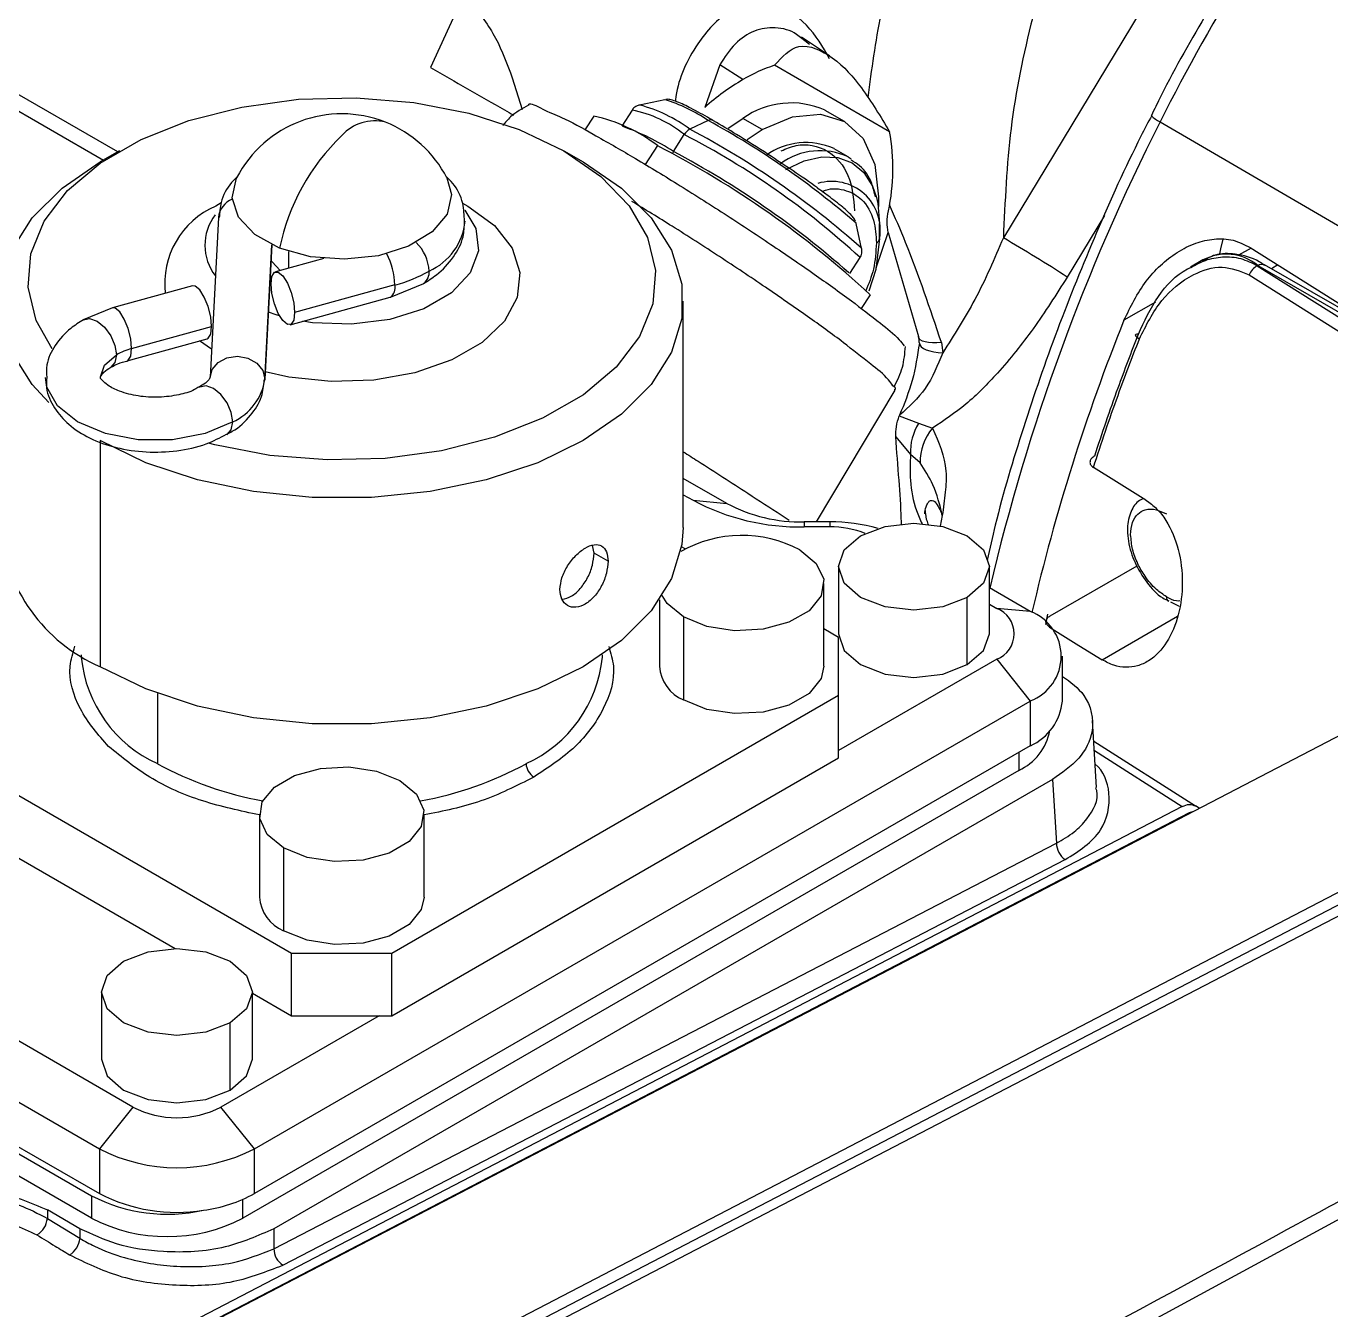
# Model space of a CAD drawing. Header units: millimetres. Extents: x 126 to 938, y 244 to 707.
# Drawn here: x 314.705 to 317.083, y 585.614 to 587.955 of the extents above; entities that cross this region are included whole.
import ezdxf

# ---------------------------------------------------------------- set-up
doc = ezdxf.new("R2010")
doc.units = ezdxf.units.MM

msp = doc.modelspace()

# ---------------------------------------------------------------- linework, layer by layer
at = {"color": 7, "linetype": 'Continuous', "lineweight": 25}
for p, q in [((316.9537, 588.3423), (316.4861, 587.5688)), ((314.8717, 587.7258), (314.0251, 588.2146)), ((320.6368, 588.218), (314.899, 585.2323)), ((320.6527, 588.2031), (314.9148, 585.2175)), ((314.0212, 588.187), (314.8459, 587.7109)), ((314.9373, 585.2111), (320.6515, 588.1798)), ((315.4931, 587.991), (315.442, 587.8794)), ((316.1691, 587.9008), (316.1182, 587.9347)), ((316.1326, 587.9216), (316.1188, 587.9325)), ((315.9691, 587.8845), (315.9417, 587.8069)), ((316.0114, 587.8576), (315.9691, 587.8845)), ((316.2787, 587.7626), (316.069, 587.8837)), ((315.591, 587.8606), (315.6089, 587.8032)), ((315.8688, 587.8209), (315.823, 587.8112)), ((315.7399, 587.7912), (315.7235, 587.766)), ((315.8093, 587.8019), (315.7905, 587.7729)), ((315.9846, 587.7693), (316.0114, 587.7867)), ((316.0467, 587.7663), (316.0114, 587.7867)), ((316.1967, 587.7811), (316.1613, 587.8015)), ((315.9481, 587.7828), (315.9149, 587.767)), ((316.0189, 587.7481), (316.0467, 587.7663)), ((316.7719, 587.7806), (317.5815, 587.3085)), ((315.8554, 587.7373), (315.8332, 587.7029)), ((315.8847, 587.7266), (315.9046, 587.7573)), ((314.8753, 587.7279), (314.84, 587.7075)), ((315.685, 587.7279), (315.7204, 587.7075)), ((316.2035, 587.7166), (316.1775, 587.7316)), ((316.2035, 587.7166), (316.209, 587.7131)), ((315.0602, 587.6326), (315.0504, 587.6269)), ((315.5002, 587.6325), (315.51, 587.6269)), ((315.0554, 587.6061), (315.0401, 587.315)), ((316.2179, 587.5952), (316.2176, 587.5959)), ((316.2278, 587.5494), (316.2179, 587.5952)), ((316.2606, 587.5679), (316.2606, 587.5951)), ((316.6704, 587.6098), (316.6025, 587.4975)), ((316.2541, 587.5143), (316.276, 587.5791)), ((316.276, 587.5791), (316.3315, 587.3889)), ((315.14, 587.3098), (315.1529, 587.5563)), ((315.1528, 587.5563), (315.14, 587.3115)), ((316.2278, 587.5494), (316.2275, 587.5504)), ((316.9376, 587.5505), (316.9148, 587.5373)), ((315.2476, 587.5314), (315.1595, 587.5071)), ((315.183, 587.5444), (315.183, 587.5136)), ((316.2062, 587.5041), (316.2249, 587.533)), ((316.8498, 587.5287), (316.8274, 587.5157)), ((316.9498, 587.5188), (316.949, 587.5183)), ((316.9498, 587.5188), (317.4093, 587.2535)), ((317.2473, 587.3555), (316.9623, 587.52)), ((316.9866, 587.5196), (316.9748, 587.5128)), ((315.0081, 587.4815), (314.8624, 587.4414)), ((315.377, 587.4831), (315.1943, 587.4329)), ((315.3689, 587.461), (315.4296, 587.486)), ((315.4296, 587.486), (315.429, 587.4856)), ((315.186, 587.4107), (315.3687, 587.461)), ((315.9027, 587.0411), (315.9027, 587.4534)), ((316.2273, 587.4401), (316.2437, 587.4654)), ((316.7634, 587.4519), (316.706, 587.4188)), ((314.8622, 587.4414), (314.8087, 587.4194)), ((314.8971, 587.3671), (315.0429, 587.4072)), ((314.8889, 587.345), (315.0346, 587.3851)), ((315.0428, 587.3661), (315.0207, 587.3813)), ((316.3731, 587.3784), (316.3757, 587.3597)), ((314.8889, 587.345), (314.8893, 587.3451)), ((315.0401, 587.3133), (315.0401, 587.315)), ((315.14, 587.3115), (315.14, 587.3098)), ((316.1455, 587.0512), (316.2891, 587.2911)), ((316.2965, 587.2444), (316.3315, 587.2309)), ((316.3315, 587.2309), (316.357, 587.2222)), ((314.84, 587.1993), (314.84, 586.7869)), ((316.2901, 587.2061), (316.3169, 587.1743)), ((316.3344, 587.1587), (316.3169, 587.1743)), ((315.9818, 587.085), (315.9027, 587.1306)), ((315.9027, 587.1008), (315.9205, 587.0905)), ((315.9205, 587.0905), (315.9818, 587.085)), ((316.1232, 587.0512), (316.1232, 587.042)), ((316.1696, 587.0512), (316.1232, 587.0512)), ((316.1696, 587.0512), (316.1696, 587.042)), ((316.3748, 587.0628), (316.3711, 587.0431)), ((316.1696, 587.042), (316.1232, 587.042)), ((315.74, 586.9939), (315.7375, 587.0084)), ((315.9064, 587.002), (315.8997, 587.0059)), ((314.6455, 585.3856), (317.7345, 586.9929)), ((315.7656, 586.9793), (315.74, 586.9939)), ((316.1857, 586.9696), (316.1857, 586.8471)), ((316.4607, 586.8471), (316.4607, 586.9696)), ((316.5717, 586.8799), (316.7298, 586.9712)), ((316.1592, 586.7879), (316.1592, 586.939)), ((316.5353, 586.8879), (316.4607, 586.931)), ((315.8592, 586.9091), (315.8592, 586.7879)), ((316.4204, 586.791), (316.4204, 586.9134)), ((316.7909, 586.9056), (316.8069, 586.8976)), ((316.4607, 586.9011), (316.4741, 586.8934)), ((316.5353, 586.8879), (316.4741, 586.8934)), ((316.5667, 586.8827), (316.5629, 586.8639)), ((315.9032, 586.8778), (315.9032, 586.7267)), ((316.6663, 586.7998), (316.8038, 586.8792)), ((316.1858, 586.8407), (316.1592, 586.856)), ((316.1858, 586.7351), (316.1858, 586.8407)), ((314.8052, 586.8088), (314.8052, 586.8043)), ((315.7552, 586.8043), (315.7552, 586.8088)), ((316.4741, 586.8008), (316.1858, 586.6344)), ((316.4741, 586.8008), (316.5353, 586.7246)), ((316.5939, 586.7246), (316.5939, 586.8063)), ((314.9443, 586.7385), (314.9443, 586.6104)), ((314.3746, 586.7351), (315.1888, 586.2651)), ((315.1211, 585.9082), (316.5353, 586.7246)), ((315.3716, 586.2651), (316.1858, 586.7351)), ((316.1858, 586.6208), (316.1858, 586.7351)), ((316.5353, 586.7246), (316.5353, 586.643)), ((316.6562, 586.5667), (316.6488, 586.6888)), ((316.5353, 586.643), (315.1211, 585.8266)), ((316.6511, 586.6511), (316.8363, 586.5333)), ((314.3746, 586.6208), (314.9765, 586.2733)), ((315.3716, 586.1508), (316.1858, 586.6208)), ((316.5141, 586.6307), (316.5141, 586.5981)), ((316.6521, 586.6341), (316.8122, 586.5324)), ((316.5141, 586.5981), (315.0999, 585.7817)), ((316.5757, 586.5818), (315.1564, 585.7624)), ((316.5757, 586.5818), (316.5828, 586.4655)), ((316.8122, 586.5324), (314.6279, 585.3958)), ((316.8429, 586.529), (316.8363, 586.5333)), ((316.825, 586.5207), (314.6449, 585.3864)), ((315.1302, 586.5181), (315.1302, 586.3671)), ((315.4302, 586.3671), (315.4302, 586.5181)), ((316.8307, 586.5226), (316.825, 586.5207)), ((316.8261, 586.5202), (316.825, 586.5207)), ((315.1564, 585.726), (316.5828, 586.4655)), ((315.1742, 586.4569), (315.1742, 586.3058)), ((316.0089, 585.1896), (318.2573, 586.4084)), ((315.1888, 586.2651), (315.3716, 586.2651)), ((315.1888, 586.1508), (315.1888, 586.2651)), ((315.3716, 586.1508), (315.3716, 586.2651)), ((314.8422, 586.194), (314.8422, 586.0715)), ((315.1172, 586.0715), (315.1172, 586.194)), ((315.1172, 586.1921), (315.1888, 586.1508)), ((315.3482, 586.1508), (315.0599, 585.9844)), ((315.1888, 586.1508), (315.3482, 586.1508)), ((315.3482, 586.1508), (315.3716, 586.1508)), ((315.0769, 586.0154), (315.0769, 586.1379)), ((314.8995, 585.9844), (314.6752, 586.1139)), ((314.614, 586.0377), (314.8383, 585.9082)), ((314.8995, 585.9844), (314.8383, 585.9082)), ((315.1211, 585.9082), (315.0599, 585.9844)), ((314.614, 585.956), (314.8383, 585.8266)), ((314.5999, 585.9519), (314.8241, 585.8225)), ((314.8241, 585.7817), (314.5999, 585.9111)), ((314.8383, 585.9082), (314.8383, 585.8266)), ((315.1211, 585.8266), (315.1211, 585.9082)), ((314.8241, 585.8225), (314.8241, 585.7817)), ((315.0999, 585.7817), (315.0999, 585.8159)), ((314.7437, 585.7967), (314.7435, 585.7813)), ((314.803, 585.7624), (314.7437, 585.7967)), ((314.7435, 585.7813), (314.803, 585.745)), ((314.803, 585.7624), (314.803, 585.745)), ((315.1564, 585.7624), (315.1564, 585.726))]:
    msp.add_line(p, q, dxfattribs=at)
at = {"color": 7, "linetype": 'Continuous', "lineweight": 25, "flags": 128}
for points in [[(314.7521, 587.3666), (314.7229, 587.4186), (314.7083, 587.479), (314.7132, 587.5399), (314.7374, 587.5993), (314.7801, 587.6551), (314.8398, 587.7054), (314.9145, 587.7485), (315.0016, 587.783), (315.0983, 587.8076), (315.2011, 587.8216), (315.3067, 587.8244), (315.4113, 587.816), (315.5115, 587.7966), (315.6038, 587.7669), (315.685, 587.7279)], [(316.0467, 587.7663), (316.1016, 587.7896), (316.1528, 587.7947), (316.1967, 587.7811), (316.2304, 587.7499), (316.2516, 587.703), (316.2588, 587.6438), (316.2583, 587.6261)], [(315.685, 587.7279), (315.7525, 587.681), (315.8039, 587.6277), (315.8375, 587.5699), (315.8521, 587.5095), (315.8472, 587.4486), (315.823, 587.3892), (315.7804, 587.3334), (315.7207, 587.2831), (315.646, 587.24), (315.5588, 587.2055), (315.4622, 587.1809), (315.3593, 587.1669), (315.2538, 587.1641), (315.1491, 587.1725), (315.049, 587.1919), (315.0371, 587.195)], [(316.0897, 587.6938), (316.1231, 587.7092), (316.1551, 587.7165), (316.1847, 587.7153), (316.2106, 587.7057), (316.2318, 587.6881), (316.2476, 587.6631), (316.2548, 587.6429)], [(314.7462, 587.2688), (314.716, 587.3015), (314.6789, 587.3604), (314.6601, 587.4221), (314.6601, 587.4847), (314.6789, 587.5464), (314.716, 587.6053), (314.7703, 587.6595), (314.84, 587.7075)], [(315.7204, 587.7075), (315.7901, 587.6595), (315.8444, 587.6053), (315.8815, 587.5464), (315.9003, 587.4847), (315.9003, 587.4221), (315.8815, 587.3604), (315.8444, 587.3015), (315.7901, 587.2473), (315.7204, 587.1993), (315.6373, 587.159), (315.5433, 587.1277), (315.4413, 587.1063), (315.3345, 587.0954), (315.226, 587.0954), (315.1191, 587.1063), (315.0171, 587.1277), (314.9232, 587.159), (314.84, 587.1993)], [(315.1669, 587.5502), (315.1215, 587.5751), (315.0917, 587.6068), (315.0803, 587.6423), (315.0885, 587.6781), (315.0885, 587.6782)], [(315.4719, 587.6782), (315.4802, 587.6483), (315.472, 587.6124), (315.445, 587.5798), (315.4019, 587.5537), (315.3469, 587.5364), (315.2853, 587.5299), (315.2233, 587.5346), (315.1669, 587.5502)], [(316.2548, 587.6429), (316.2573, 587.6317), (316.2606, 587.5951)], [(315.51, 587.6269), (315.5583, 587.5913), (315.5905, 587.5501), (315.6046, 587.5056), (315.5999, 587.4604), (315.5766, 587.4172), (315.5361, 587.3785), (315.4807, 587.3465), (315.4136, 587.3231), (315.3388, 587.3097), (315.2606, 587.307), (315.1835, 587.3151), (315.1408, 587.3248)], [(315.5045, 587.6193), (315.5245, 587.5862), (315.5296, 587.5452), (315.5145, 587.505), (315.4804, 587.469), (315.43, 587.4399), (315.3676, 587.4202), (315.2981, 587.4115), (315.2271, 587.4144), (315.2092, 587.4171)], [(316.2606, 587.5679), (316.2534, 587.5112), (316.2411, 587.4721)], [(316.8865, 587.5665), (316.8818, 587.549), (316.8804, 587.5398)], [(316.9359, 587.5515), (317.2635, 587.3452), (317.521, 587.1831)], [(315.1681, 587.5095), (315.1532, 587.5251), (315.1514, 587.5277)], [(315.1513, 587.485), (315.1529, 587.4986), (315.1576, 587.5062), (315.1645, 587.5066), (315.1728, 587.4998), (315.181, 587.4867), (315.188, 587.4694), (315.1926, 587.4505), (315.1943, 587.4329)], [(316.934, 587.5017), (317.2524, 587.3013), (317.3359, 587.2488), (317.4193, 587.1963), (317.5031, 587.1436)], [(316.949, 587.5183), (317.2674, 587.318), (317.5175, 587.1607)], [(316.9498, 587.5188), (316.9532, 587.5203), (316.9566, 587.5211), (316.9596, 587.521), (316.9623, 587.52), (316.9623, 587.52)], [(315.0429, 587.4072), (315.0412, 587.4248), (315.0366, 587.4437), (315.0296, 587.461), (315.0213, 587.4741), (315.0131, 587.481), (315.0081, 587.4815)], [(315.1943, 587.4329), (315.1926, 587.4192), (315.188, 587.4116), (315.181, 587.4112), (315.1728, 587.4181), (315.1645, 587.4312), (315.1576, 587.4485), (315.1529, 587.4674), (315.1513, 587.485)], [(314.8971, 587.3671), (314.8955, 587.3848), (314.8908, 587.4036), (314.8838, 587.421), (314.8756, 587.434), (314.8674, 587.4409), (314.8624, 587.4414)], [(315.1668, 587.4268), (315.1604, 587.4288), (315.1465, 587.4335)], [(314.8091, 587.4196), (314.8205, 587.4218), (314.8341, 587.4171), (314.8476, 587.4062), (314.8591, 587.3907), (314.8667, 587.373), (314.8694, 587.3559)], [(315.0346, 587.3851), (315.0366, 587.386), (315.0412, 587.3936), (315.0429, 587.4072)], [(316.3731, 587.3784), (316.3648, 587.3777), (316.357, 587.3775), (316.3498, 587.378), (316.3436, 587.3792), (316.3386, 587.3809), (316.3348, 587.3831), (316.3324, 587.3858), (316.3315, 587.3889)], [(316.7323, 587.3932), (316.7297, 587.3933), (316.7279, 587.393), (316.7269, 587.3924), (316.7267, 587.3914), (316.7274, 587.3901), (316.7289, 587.3886), (316.7312, 587.3868), (316.7341, 587.3849)], [(314.8893, 587.3451), (314.8908, 587.3459), (314.8955, 587.3535), (314.8971, 587.3671)], [(316.333, 587.3771), (316.3341, 587.3737), (316.3366, 587.3705), (316.3405, 587.3675), (316.3457, 587.3649), (316.352, 587.3628), (316.3592, 587.3612), (316.3672, 587.3601), (316.3757, 587.3597)], [(314.8401, 587.3155), (314.8477, 587.3371), (314.8694, 587.3559)], [(314.8694, 587.3559), (314.8667, 587.3418), (314.8591, 587.333), (314.8586, 587.3327)], [(315.0401, 587.315), (315.0439, 587.3288), (315.0547, 587.3419), (315.0709, 587.3505), (315.09, 587.3532), (315.1092, 587.3498), (315.1254, 587.3407), (315.1362, 587.3272), (315.14, 587.3115)], [(315.0815, 587.2334), (315.0309, 587.2122), (314.9714, 587.201), (314.9088, 587.201), (314.8493, 587.2122), (314.7987, 587.2334), (314.7619, 587.2626), (314.7426, 587.297), (314.7401, 587.3146)], [(315.0815, 587.2334), (315.0788, 587.2506), (315.0712, 587.2682), (315.0597, 587.2837), (315.0462, 587.2946), (315.0327, 587.2993), (315.0212, 587.2971), (315.0203, 587.2966)], [(315.0707, 587.2102), (315.0712, 587.2105), (315.0788, 587.2193), (315.0815, 587.2334)], [(316.7461, 587.0909), (316.6924, 587.1243), (316.6503, 587.1506)], [(316.226, 587.0257), (316.2706, 587.0429), (316.3232, 587.049), (316.3758, 587.0429), (316.4204, 587.0257), (316.4502, 587), (316.4607, 586.9696), (316.4502, 586.9392), (316.4204, 586.9134)], [(315.9027, 587.0411), (315.9003, 587.0097), (315.8815, 586.948), (315.8444, 586.8892), (315.7901, 586.8349), (315.7204, 586.7869), (315.6373, 586.7467), (315.5433, 586.7154), (315.4413, 586.6939), (315.3345, 586.6831), (315.226, 586.6831), (315.1191, 586.6939), (315.0171, 586.7154), (314.9232, 586.7467), (314.84, 586.7869)], [(316.4204, 586.9134), (316.3758, 586.8962), (316.3232, 586.8902), (316.2706, 586.8962), (316.226, 586.9134), (316.1962, 586.9392), (316.1857, 586.9696), (316.1962, 587), (316.226, 587.0257)], [(316.1153, 587.0002), (316.1452, 586.9756), (316.1587, 586.9465), (316.1541, 586.9166), (316.1321, 586.8893), (316.0953, 586.8681), (316.0481, 586.8553), (315.9962, 586.8527), (315.9459, 586.8605), (315.9032, 586.8778)], [(315.9032, 586.8778), (315.8733, 586.9024), (315.8643, 586.9167)], [(316.5703, 586.8594), (316.624, 586.826), (316.6663, 586.7998)], [(316.1857, 586.8471), (316.1962, 586.8167), (316.226, 586.791), (316.2706, 586.7738), (316.3232, 586.7677), (316.3758, 586.7738), (316.4204, 586.791)], [(316.4204, 586.791), (316.4502, 586.8167), (316.4607, 586.8471)], [(316.1592, 586.7879), (316.1541, 586.7655), (316.1321, 586.7383), (316.0953, 586.717), (316.0481, 586.7043), (315.9962, 586.7017), (315.9459, 586.7094), (315.9032, 586.7267)], [(315.1742, 586.4569), (315.1443, 586.4815), (315.1308, 586.5106), (315.1353, 586.5405), (315.1573, 586.5678), (315.1942, 586.5891), (315.2414, 586.6018), (315.2933, 586.6044), (315.3436, 586.5966), (315.3863, 586.5794)], [(315.3863, 586.5794), (315.4162, 586.5547), (315.4296, 586.5257), (315.4251, 586.4957), (315.4031, 586.4685), (315.3663, 586.4472), (315.319, 586.4345), (315.2671, 586.4319), (315.2168, 586.4396), (315.1742, 586.4569)], [(315.1725, 585.696), (315.9713, 586.1101), (316.5989, 586.4355)], [(315.4302, 586.3671), (315.4251, 586.3447), (315.4031, 586.3174), (315.3663, 586.2961), (315.319, 586.2834), (315.2671, 586.2808), (315.2168, 586.2886), (315.1742, 586.3058)], [(314.8825, 586.2501), (314.9271, 586.2673), (314.9797, 586.2734), (315.0323, 586.2673), (315.0769, 586.2501), (315.1067, 586.2244), (315.1172, 586.194), (315.1067, 586.1636), (315.0769, 586.1379)], [(315.0769, 586.1379), (315.0323, 586.1207), (314.9797, 586.1146), (314.9271, 586.1207), (314.8825, 586.1379), (314.8527, 586.1636), (314.8422, 586.194), (314.8527, 586.2244), (314.8825, 586.2501)], [(314.8422, 586.0715), (314.8527, 586.0411), (314.8825, 586.0154), (314.9271, 585.9982), (314.9797, 585.9921), (315.0323, 585.9982), (315.0769, 586.0154)], [(315.0769, 586.0154), (315.1067, 586.0411), (315.1172, 586.0715)]]:
    msp.add_lwpolyline(points, dxfattribs=at)
at = {"color": 7, "linetype": 'Continuous', "lineweight": 25}
for centre, radius, start, end in [((319.7653, 586.2785), 3.3492, 142.2572, 153.3518), ((316.1669, 587.5916), 0.3081, 108.5349, 120.3277), ((316.2313, 587.4817), 0.4354, 120.3333, 131.6824), ((315.7531, 587.5491), 0.2714, 53.3945, 74.9654), ((315.7915, 587.5586), 0.2734, 55.076, 73.5764), ((316.0992, 587.6644), 0.1506, 65.6239, 125.6874), ((315.2802, 587.5795), 0.2156, 68.3348, 152.7441), ((315.6765, 587.5048), 0.2933, 52.4051, 77.5176), ((315.7681, 587.5894), 0.2164, 50.8865, 79.0319), ((316.7887, 587.8203), 0.0431, 220.3569, 247.0483), ((315.3402, 587.7018), 0.0805, 75.8514, 138.1387), ((315.2802, 587.5795), 0.2156, 27.2566, 68.3383), ((315.6604, 587.3865), 0.4073, 56.5946, 71.091), ((315.9274, 587.7434), 0.0267, 117.879, 148.6537), ((315.1649, 586.3512), 1.6022, 48.4574, 62.0892), ((315.9527, 587.7752), 0.00892, 56.0372, 121.1888), ((315.2147, 586.4374), 1.5323, 49.1189, 61.4073), ((315.9134, 587.6956), 0.3714, 347.9552, 10.4043), ((320.1528, 586.064), 3.7917, 153.0819, 166.7891), ((315.5531, 587.4709), 0.3943, 133.7961, 168.4008), ((315.0472, 586.1698), 1.7635, 47.2787, 62.7245), ((315.2314, 586.455), 1.466, 47.3371, 62.6651), ((316.1263, 587.6182), 0.1245, 65.6898, 125.6221), ((315.8985, 587.7176), 0.0164, 146.8761, 166.5751), ((315.0953, 586.2434), 1.6802, 48.6875, 61.9758), ((316.152, 587.6056), 0.1223, 65.1091, 126.1973), ((316.1733, 587.5833), 0.0886, 350.0009, 106.5164), ((315.1111, 587.4857), 0.1537, 113.2725, 186.6705), ((315.0954, 587.602), 0.0402, 111.7181, 174.1455), ((315.1224, 587.5555), 0.0917, 142.7258, 217.5989), ((315.3942, 587.6105), 0.1115, 293.8476, 354.3503), ((315.3614, 587.5047), 0.078, 2.8286, 45.6892), ((316.2506, 587.5689), 0.01, 294.3322, 354.3218), ((315.1029, 585.1778), 2.7623, 57.1186, 59.9505), ((315.2508, 587.4805), 0.1262, 1.1915, 28.1132), ((316.8924, 587.4486), 0.0907, 50.7023, 117.9964), ((315.3084, 587.7405), 0.2664, 284.9217, 299.4394), ((315.4148, 587.5058), 0.0247, 306.7987, 6.3648), ((316.9675, 587.4864), 0.0369, 120.1664, 155.3577), ((315.3557, 587.4784), 0.0218, 306.698, 12.4773), ((320.0748, 586.0647), 3.6307, 158.1023, 166.9229), ((314.9276, 587.2528), 0.1183, 104.9159, 119.4436), ((315.0385, 587.3266), 0.1027, 294.8066, 351.5683), ((316.4147, 587.1791), 0.0979, 148.0855, 182.8017), ((316.4307, 587.1602), 0.0964, 139.9586, 180.8586), ((316.115, 587.4556), 0.4136, 241.9628, 271.1418), ((316.1175, 587.3398), 0.2887, 241.9627, 271.1389), ((316.1711, 586.7275), 0.3237, 74.4789, 90.2623), ((314.9614, 587.0665), 0.3047, 184.7824, 246.5379), ((316.0095, 586.8008), 0.2257, 62.0498, 119.5943), ((316.1719, 586.8698), 0.1722, 68.6742, 90.7504), ((316.794, 586.9136), 0.0104, 174.8625, 228.6661), ((316.4565, 586.8471), 0.0495, 290.7835, 69.2165), ((316.5043, 586.8063), 0.0873, 290.7836, 69.2164), ((315.0429, 586.828), 0.2389, 185.6946, 245.6266), ((315.5175, 586.828), 0.2389, 294.374, 354.3049), ((315.9305, 586.7926), 0.0714, 183.7924, 247.5274), ((316.4938, 586.7346), 0.1006, 294.3739, 354.3064), ((316.4718, 586.6896), 0.1009, 294.8285, 349.2583), ((315.2419, 587.1506), 0.6168, 241.1515, 260.1569), ((315.3185, 587.1506), 0.6168, 279.8431, 298.8485), ((315.6468, 586.6118), 0.0307, 182.6061, 237.3853), ((316.62, 586.4662), 0.0373, 181.1225, 235.5129), ((315.2014, 586.3718), 0.0714, 183.7952, 247.5246), ((314.9797, 586.1391), 0.1743, 242.6073, 297.3927), ((314.9797, 586.1812), 0.3074, 242.6091, 297.3909), ((314.9625, 586.0917), 0.3027, 242.7941, 282.5315), ((314.9791, 586.0984), 0.3061, 242.6064, 279.2306), ((314.9945, 586.0566), 0.2625, 277.3735, 298.8278), ((314.7045, 585.7849), 0.0392, 300.7364, 354.7159), ((314.962, 586.0478), 0.2997, 242.6092, 297.3908), ((314.7639, 585.7487), 0.0393, 300.6922, 354.6076), ((315.1936, 585.7268), 0.0373, 181.1307, 235.5092)]:
    msp.add_arc(centre, radius, start, end, dxfattribs=at)
for points, knots in [([(316.5142, 588.6045), (316.4772, 588.539), (316.403, 588.4075), (316.3202, 588.1964), (316.2628, 588.0016), (316.2457, 587.8757), (316.2388, 587.8247)], [0, 0, 0, 0, 0.270805, 0.542909, 0.814962, 1, 1, 1, 1]), ([(316.7471, 588.462), (316.704, 588.3838), (316.6179, 588.2274), (316.5404, 587.9917), (316.4952, 587.7711), (316.4891, 587.6355), (316.4861, 587.5688)], [0, 0, 0, 0, 0.284174, 0.56808, 0.787216, 1, 1, 1, 1]), ([(317.127, 588.3713), (317.0972, 588.3335), (317.0314, 588.2499), (316.9383, 588.1135), (316.8471, 587.9637), (316.7865, 587.8562), (316.7588, 587.7977), (316.7562, 587.7922)], [0, 0, 0, 0, 0.209623, 0.463314, 0.718329, 0.973339, 1, 1, 1, 1]), ([(315.5144, 587.9933), (315.5185, 587.9897), (315.5276, 587.9817), (315.5435, 587.9618), (315.5683, 587.9227), (315.5819, 587.8854), (315.591, 587.8606)], [0, 0, 0, 0, 0.10555, 0.23389, 0.491701, 1, 1, 1, 1]), ([(316.1693, 587.8955), (316.157, 587.9171), (316.1318, 587.9615), (316.0631, 588.0038), (315.98, 587.9872), (315.9218, 587.9193), (315.8929, 587.8584), (315.8885, 587.8211), (315.8881, 587.8182)], [0, 0, 0, 0, 0.176535, 0.362555, 0.531902, 0.732429, 0.979103, 1, 1, 1, 1]), ([(316.1188, 587.9325), (316.1157, 587.9351), (316.1022, 587.9466), (316.0711, 587.9546), (316.0305, 587.9485), (315.9941, 587.9233), (315.9779, 587.8981), (315.9691, 587.8845)], [0, 0, 0, 0, 0.066514, 0.292159, 0.504482, 0.73374, 1, 1, 1, 1]), ([(316.069, 587.8837), (316.0829, 587.8989), (316.1127, 587.9316), (316.1828, 587.897), (316.2326, 587.8393), (316.2623, 587.79), (316.2787, 587.7626)], [0, 0, 0, 0, 0.192143, 0.412762, 0.673994, 1, 1, 1, 1]), ([(315.442, 587.8794), (315.487, 587.8537), (315.5374, 587.8249), (315.5878, 587.796), (315.5932, 587.7929)], [0, 0, 0, 0, 0.8918972, 1, 1, 1, 1]), ([(315.6208, 587.8109), (315.6091, 587.8046), (315.5911, 587.7948), (315.5781, 587.779), (315.5735, 587.7734)], [0, 0, 0, 0, 0.644159, 1, 1, 1, 1]), ([(315.6211, 587.8102), (315.6211, 587.8105), (315.62, 587.8176), (315.6564, 587.7979), (315.6834, 587.7891), (315.7456, 587.7541), (315.8135, 587.7154), (315.8937, 587.6664), (315.9775, 587.6134), (316.0608, 587.5586), (316.1381, 587.5055), (316.2051, 587.458), (316.2561, 587.4176), (316.2903, 587.3919), (316.3024, 587.3759), (316.3052, 587.3721)], [0, 0, 0, 0, 0.000883, 0.025897, 0.079587, 0.159524, 0.260758, 0.376771, 0.50091, 0.625562, 0.742702, 0.844978, 0.926637, 0.98259, 1, 1, 1, 1]), ([(315.8254, 587.8114), (315.8231, 587.811), (315.8177, 587.8101), (315.8116, 587.8061), (315.8099, 587.8023), (315.8095, 587.8013)], [0, 0, 0, 0, 0.360073, 0.846975, 1, 1, 1, 1]), ([(315.9573, 587.7828), (315.9553, 587.784), (315.9419, 587.7919), (315.9201, 587.8037), (315.8965, 587.8157), (315.8814, 587.8206), (315.8743, 587.8221), (315.8711, 587.8212), (315.8709, 587.8211)], [0, 0, 0, 0, 0.0725502, 0.4872497, 0.7823969, 0.8971007, 0.9911561, 1, 1, 1, 1]), ([(316.7565, 587.7921), (316.75, 587.7795), (316.7134, 587.7099), (316.6554, 587.5797), (316.5832, 587.4027), (316.5221, 587.2244), (316.4797, 587.084), (316.4613, 587.0024), (316.4565, 586.981)], [0, 0, 0, 0, 0.048975, 0.27212, 0.492948, 0.710569, 0.924121, 1, 1, 1, 1]), ([(316.1481, 587.6593), (316.1478, 587.6595), (316.1331, 587.6706), (316.1029, 587.691), (316.0538, 587.7238), (316.0054, 587.7544), (315.9717, 587.7743), (315.9577, 587.7826)], [0, 0, 0, 0, 0.005104, 0.243607, 0.482194, 0.784709, 1, 1, 1, 1]), ([(316.0814, 587.7276), (316.0903, 587.7315), (316.1169, 587.7432), (316.1695, 587.7331), (316.21, 587.6822), (316.213, 587.6405), (316.2146, 587.6183)], [0, 0, 0, 0, 0.137065, 0.41236, 0.687673, 1, 1, 1, 1]), ([(316.2529, 587.6441), (316.251, 587.6522), (316.2463, 587.673), (316.2307, 587.6978), (316.214, 587.7077), (316.2086, 587.7109)], [0, 0, 0, 0, 0.302005, 0.773782, 1, 1, 1, 1]), ([(315.0884, 587.679), (315.0852, 587.676), (315.0721, 587.6638), (315.0592, 587.6381), (315.0575, 587.6152), (315.0568, 587.6059)], [0, 0, 0, 0, 0.159765, 0.659666, 1, 1, 1, 1]), ([(315.5038, 587.5993), (315.5034, 587.6103), (315.5026, 587.6349), (315.4884, 587.6634), (315.4745, 587.6768), (315.4703, 587.6809)], [0, 0, 0, 0, 0.360152, 0.807999, 1, 1, 1, 1]), ([(316.2165, 587.5992), (316.2159, 587.6005), (316.2142, 587.6043), (316.2068, 587.6133), (316.1907, 587.6273), (316.1699, 587.6436), (316.1544, 587.6547), (316.1481, 587.6592)], [0, 0, 0, 0, 0.0473512, 0.1338985, 0.3778967, 0.7450627, 1, 1, 1, 1]), ([(316.1556, 587.6538), (316.1577, 587.6546), (316.1715, 587.6604), (316.1988, 587.6579), (316.2327, 587.639), (316.2522, 587.6022), (316.2539, 587.5737), (316.2547, 587.5598)], [0, 0, 0, 0, 0.042176, 0.276052, 0.471865, 0.743211, 1, 1, 1, 1]), ([(316.2849, 587.2993), (316.2823, 587.3029), (316.2714, 587.3183), (316.239, 587.3428), (316.1906, 587.3819), (316.126, 587.4282), (316.0507, 587.4805), (315.9683, 587.5353), (315.8871, 587.5876), (315.8335, 587.6205), (315.809, 587.6355)], [0, 0, 0, 0, 0.022708, 0.096519, 0.205572, 0.343967, 0.504004, 0.676736, 0.852481, 1, 1, 1, 1]), ([(316.276, 587.5791), (316.2751, 587.5852), (316.2732, 587.5982), (316.2755, 587.6112), (316.2766, 587.6181)], [0, 0, 0, 0, 0.468668, 1, 1, 1, 1]), ([(316.3731, 587.3784), (316.3527, 587.4396), (316.3244, 587.5245), (316.2886, 587.6065), (316.2786, 587.6294)], [0, 0, 0, 0, 0.720851, 1, 1, 1, 1]), ([(315.429, 587.4856), (315.4371, 587.4908), (315.4579, 587.5039), (315.4843, 587.5318), (315.5029, 587.5666), (315.5036, 587.59), (315.5038, 587.5998)], [0, 0, 0, 0, 0.200626, 0.513763, 0.797055, 1, 1, 1, 1]), ([(316.224, 587.5325), (316.2246, 587.533), (316.2274, 587.5359), (316.2286, 587.5427), (316.2282, 587.5495), (316.2267, 587.5527), (316.2262, 587.5539)], [0, 0, 0, 0, 0.108549, 0.527652, 0.835726, 1, 1, 1, 1]), ([(316.2547, 587.5598), (316.2538, 587.5437), (316.2521, 587.5134), (316.2407, 587.4854), (316.2354, 587.4722)], [0, 0, 0, 0, 0.5306633, 1, 1, 1, 1]), ([(316.4861, 587.5688), (316.4698, 587.5308), (316.4386, 587.4581), (316.396, 587.3915), (316.3757, 587.3597)], [0, 0, 0, 0, 0.522545, 1, 1, 1, 1]), ([(316.706, 587.4188), (316.7181, 587.4434), (316.7415, 587.4914), (316.7908, 587.5373), (316.8354, 587.5603), (316.8703, 587.5683), (316.9054, 587.567), (316.9258, 587.5566), (316.9359, 587.5515)], [0, 0, 0, 0, 0.273326, 0.531889, 0.657457, 0.77275, 0.887758, 1, 1, 1, 1]), ([(316.8277, 587.5152), (316.8365, 587.5199), (316.8546, 587.5298), (316.8861, 587.5356), (316.9193, 587.5334), (316.9392, 587.5233), (316.949, 587.5183)], [0, 0, 0, 0, 0.233036, 0.481768, 0.743048, 1, 1, 1, 1]), ([(316.9622, 587.5188), (316.9589, 587.5211), (316.9432, 587.5321), (316.9122, 587.5404), (316.8745, 587.5414), (316.8562, 587.5304), (316.8484, 587.5257)], [0, 0, 0, 0, 0.0986979, 0.4764124, 0.77802, 1, 1, 1, 1]), ([(316.7323, 587.3932), (316.7431, 587.4168), (316.7641, 587.4625), (316.8018, 587.5031), (316.8258, 587.5143), (316.8277, 587.5152)], [0, 0, 0, 0, 0.495979, 0.958979, 1, 1, 1, 1]), ([(316.7341, 587.3849), (316.7462, 587.4093), (316.7695, 587.4563), (316.8243, 587.5021), (316.8845, 587.5217), (316.9178, 587.5083), (316.934, 587.5017)], [0, 0, 0, 0, 0.310703, 0.598323, 0.804284, 1, 1, 1, 1]), ([(316.6025, 587.4975), (316.5824, 587.4657), (316.5438, 587.4046), (316.4815, 587.3273), (316.4209, 587.265), (316.3777, 587.236), (316.357, 587.2222)], [0, 0, 0, 0, 0.302784, 0.582074, 0.79943, 1, 1, 1, 1]), ([(314.8091, 587.4196), (314.8012, 587.4146), (314.7815, 587.4021), (314.7571, 587.375), (314.7409, 587.3428), (314.7419, 587.3222), (314.7423, 587.3146)], [0, 0, 0, 0, 0.210956, 0.533249, 0.827015, 1, 1, 1, 1]), ([(321.7928, 585.4913), (321.819, 585.5469), (321.8712, 585.6578), (321.9363, 585.8289), (321.9907, 586.0004), (322.0325, 586.1706), (322.0619, 586.337), (322.0781, 586.4976), (322.0808, 586.6503), (322.071, 586.7931), (322.0472, 586.9243), (322.0106, 587.0422), (321.9614, 587.1456), (321.8998, 587.233), (321.8262, 587.3028), (321.7419, 587.3544), (321.6478, 587.3863), (321.5457, 587.3982), (321.4372, 587.391), (321.3234, 587.3647), (321.2061, 587.319), (321.0859, 587.2559), (320.9647, 587.1755), (320.8332, 587.0697), (320.6935, 586.9375), (320.5578, 586.7772), (320.408, 586.6353), (320.2544, 586.5156), (320.0935, 586.4251), (319.9382, 586.3358), (319.7828, 586.2469), (319.2332, 585.9344), (318.28, 585.4097), (316.9233, 584.6754), (316.0169, 584.1859), (315.5643, 583.9415)], [0, 0, 0, 0, 0.020104, 0.04006, 0.059823, 0.078903, 0.097323, 0.115026, 0.131619, 0.147206, 0.161767, 0.175114, 0.187475, 0.199036, 0.209872, 0.220425, 0.231105, 0.242104, 0.253816, 0.266506, 0.280141, 0.294876, 0.310793, 0.32762, 0.35002, 0.37356, 0.396215, 0.417404, 0.437018, 0.456486, 0.476009, 0.49556, 0.663191, 0.831785, 1, 1, 1, 1]), ([(321.7907, 585.4923), (321.8169, 585.5478), (321.8689, 585.6583), (321.9339, 585.829), (321.9881, 586), (322.0298, 586.1697), (322.0591, 586.3356), (322.0752, 586.4957), (322.078, 586.648), (322.0683, 586.7905), (322.0446, 586.9214), (322.0082, 587.0392), (321.9593, 587.1424), (321.8979, 587.2298), (321.8247, 587.2997), (321.7406, 587.3514), (321.6467, 587.3835), (321.5449, 587.3956), (321.4366, 587.3887), (321.323, 587.3626), (321.2059, 587.3171), (321.0859, 587.2543), (320.9648, 587.1741), (320.8444, 587.0774), (320.7246, 586.9665), (320.6124, 586.8407), (320.4974, 586.7169), (320.3754, 586.6087), (320.2523, 586.5154), (320.0005, 586.37), (319.3478, 585.9978), (318.28, 585.4089), (316.9232, 584.6746), (316.0169, 584.1848), (315.5643, 583.9401)], [0, 0, 0, 0, 0.02006, 0.039972, 0.05969, 0.078727, 0.097106, 0.114773, 0.131335, 0.146895, 0.161434, 0.174768, 0.187117, 0.19867, 0.209498, 0.220041, 0.230707, 0.241691, 0.253386, 0.266056, 0.279674, 0.294394, 0.310295, 0.32711, 0.344896, 0.36363, 0.382253, 0.400121, 0.416942, 0.432698, 0.495152, 0.662904, 0.831637, 1, 1, 1, 1]), ([(316.333, 587.3771), (316.3329, 587.3794), (316.3326, 587.3833), (316.3318, 587.3872), (316.3315, 587.3889)], [0, 0, 0, 0, 0.56266, 1, 1, 1, 1]), ([(316.6503, 587.1506), (316.6648, 587.1945), (316.691, 587.2732), (316.7209, 587.3506), (316.7341, 587.3849)], [0, 0, 0, 0, 0.557229, 1, 1, 1, 1]), ([(316.6527, 587.1716), (316.6665, 587.2131), (316.6914, 587.2876), (316.7198, 587.3608), (316.7323, 587.3932)], [0, 0, 0, 0, 0.557463, 1, 1, 1, 1]), ([(316.2872, 587.2978), (316.2929, 587.3094), (316.3044, 587.3325), (316.3065, 587.3582), (316.3076, 587.3711)], [0, 0, 0, 0, 0.498626, 1, 1, 1, 1]), ([(316.333, 587.3771), (316.3295, 587.3542), (316.3226, 587.3089), (316.3054, 587.2665), (316.297, 587.2455)], [0, 0, 0, 0, 0.506268, 1, 1, 1, 1]), ([(316.3757, 587.3597), (316.3665, 587.3369), (316.3487, 587.293), (316.3138, 587.261), (316.297, 587.2455)], [0, 0, 0, 0, 0.517819, 1, 1, 1, 1]), ([(314.8405, 587.3161), (314.8424, 587.3189), (314.8473, 587.3259), (314.8546, 587.3303), (314.859, 587.333)], [0, 0, 0, 0, 0.398602, 1, 1, 1, 1]), ([(314.859, 587.333), (314.8634, 587.3353), (314.873, 587.3404), (314.8837, 587.343), (314.8895, 587.3444)], [0, 0, 0, 0, 0.449757, 1, 1, 1, 1]), ([(314.7423, 587.3146), (314.7419, 587.3081), (314.7405, 587.2886), (314.7554, 587.2577), (314.7826, 587.2264), (314.8216, 587.2018), (314.8697, 587.1849), (314.9239, 587.1771), (314.9794, 587.1795), (315.0298, 587.1896), (315.0581, 587.2048), (315.0703, 587.2113)], [0, 0, 0, 0, 0.04767, 0.144863, 0.243749, 0.35568, 0.484133, 0.621706, 0.761143, 0.897632, 1, 1, 1, 1]), ([(315.02, 587.2973), (315.0173, 587.2956), (315.0062, 587.2884), (314.9812, 587.282), (314.9467, 587.2773), (314.9098, 587.2795), (314.8785, 587.2873), (314.8551, 587.2982), (314.8454, 587.3075), (314.8397, 587.3135), (314.8402, 587.3152), (314.8402, 587.3153)], [0, 0, 0, 0, 0.049784, 0.204511, 0.391455, 0.590125, 0.770805, 0.893504, 0.972848, 0.997768, 1, 1, 1, 1]), ([(315.0399, 587.3144), (315.0397, 587.3139), (315.0381, 587.3098), (315.0312, 587.3033), (315.0239, 587.2994), (315.02, 587.2973)], [0, 0, 0, 0, 0.061688, 0.496213, 1, 1, 1, 1]), ([(315.0703, 587.2113), (315.0737, 587.2129), (315.0907, 587.2206), (315.1138, 587.2433), (315.1355, 587.276), (315.1379, 587.2996), (315.1389, 587.3099)], [0, 0, 0, 0, 0.090662, 0.441841, 0.755306, 1, 1, 1, 1]), ([(316.2869, 587.2924), (316.2879, 587.2927), (316.2916, 587.2938), (316.2877, 587.297), (316.2849, 587.2993)], [0, 0, 0, 0, 0.255012, 1, 1, 1, 1]), ([(316.2901, 587.2061), (316.2901, 587.2124), (316.2901, 587.2255), (316.2943, 587.2379), (316.2965, 587.2444)], [0, 0, 0, 0, 0.478904, 1, 1, 1, 1]), ([(316.297, 587.2455), (316.2969, 587.2453), (316.2967, 587.2449), (316.2966, 587.2446), (316.2965, 587.2444)], [0, 0, 0, 0, 0.556954, 1, 1, 1, 1]), ([(316.357, 587.2222), (316.3681, 587.1965), (316.3845, 587.1588), (316.3805, 587.1037), (316.3768, 587.0769), (316.3748, 587.0628)], [0, 0, 0, 0, 0.502339, 0.737651, 1, 1, 1, 1]), ([(316.3004, 587.0462), (316.3003, 587.0495), (316.2998, 587.0766), (316.2957, 587.1299), (316.292, 587.1798), (316.2901, 587.2061)], [0, 0, 0, 0, 0.061811, 0.506651, 1, 1, 1, 1]), ([(315.9027, 587.1792), (315.9117, 587.1733), (315.951, 587.1481), (316.0104, 587.1096), (316.0659, 587.074), (316.091, 587.0576), (316.096, 587.0544)], [0, 0, 0, 0, 0.140081, 0.608616, 0.922969, 1, 1, 1, 1]), ([(316.3169, 587.1743), (316.3163, 587.1585), (316.3151, 587.124), (316.3233, 587.0807), (316.3343, 587.0555), (316.3379, 587.0474)], [0, 0, 0, 0, 0.365195, 0.796123, 1, 1, 1, 1]), ([(316.6527, 587.1716), (316.6506, 587.1702), (316.6467, 587.1677), (316.6439, 587.1624), (316.644, 587.1581), (316.6453, 587.1552), (316.6474, 587.1525), (316.6493, 587.1512), (316.6503, 587.1506)], [0, 0, 0, 0, 0.279924, 0.51103, 0.627901, 0.746291, 0.867406, 1, 1, 1, 1]), ([(316.3748, 587.0628), (316.3703, 587.082), (316.3621, 587.1163), (316.3429, 587.1458), (316.3344, 587.1587)], [0, 0, 0, 0, 0.559546, 1, 1, 1, 1]), ([(316.3428, 587.0658), (316.3434, 587.0701), (316.3445, 587.0773), (316.3482, 587.0856), (316.353, 587.091), (316.3598, 587.09), (316.3679, 587.0802), (316.3718, 587.0704), (316.3748, 587.0628)], [0, 0, 0, 0, 0.198178, 0.335657, 0.427975, 0.506689, 0.619515, 1, 1, 1, 1]), ([(316.3498, 587.0459), (316.3496, 587.0463), (316.3471, 587.0539), (316.3448, 587.0564), (316.3443, 587.0733), (316.3437, 587.0721), (316.3437, 587.072)], [0, 0, 0, 0, 0.053082, 0.859807, 0.989831, 1, 1, 1, 1]), ([(316.7461, 587.0909), (316.7528, 587.0859), (316.7669, 587.0756), (316.7892, 587.0459), (316.8077, 587.0004), (316.8147, 586.9409), (316.8077, 586.8827), (316.7876, 586.8322), (316.7589, 586.8006), (316.731, 586.7878), (316.7091, 586.7852), (316.6867, 586.7888), (316.6732, 586.7961), (316.6663, 586.7998)], [0, 0, 0, 0, 0.059534, 0.123932, 0.261503, 0.40566, 0.54673, 0.675982, 0.788647, 0.840677, 0.891461, 0.944001, 1, 1, 1, 1]), ([(316.7416, 587.094), (316.7382, 587.0923), (316.7272, 587.0869), (316.7155, 587.0655), (316.7113, 587.0399), (316.7143, 587.009), (316.7248, 586.9759), (316.7466, 586.9412), (316.7679, 586.9162), (316.7841, 586.9088), (316.788, 586.907)], [0, 0, 0, 0, 0.050048, 0.162888, 0.304967, 0.394839, 0.575725, 0.763189, 0.943468, 1, 1, 1, 1]), ([(316.7182, 587.0278), (316.7188, 587.0354), (316.7197, 587.0491), (316.7296, 587.0659), (316.7458, 587.0753), (316.7655, 587.0746), (316.7777, 587.0685), (316.7836, 587.0656)], [0, 0, 0, 0, 0.2352941, 0.4220366, 0.5783622, 0.7949729, 1, 1, 1, 1]), ([(316.7836, 586.9145), (316.7773, 586.9188), (316.7622, 586.9292), (316.7448, 586.9503), (316.7304, 586.9751), (316.7206, 587.0006), (316.719, 587.0189), (316.7182, 587.0278)], [0, 0, 0, 0, 0.168038, 0.403615, 0.596373, 0.802754, 1, 1, 1, 1]), ([(315.6779, 586.9279), (315.6787, 586.9351), (315.6805, 586.9503), (315.6913, 586.9714), (315.7057, 586.9899), (315.7223, 587.0033), (315.7387, 587.0107), (315.7548, 587.009), (315.7646, 586.9958), (315.7652, 586.9853), (315.7656, 586.9793)], [0, 0, 0, 0, 0.140367, 0.29603, 0.452773, 0.594286, 0.708266, 0.796684, 0.885323, 1, 1, 1, 1]), ([(315.7656, 586.9793), (315.7649, 586.972), (315.7635, 586.9567), (315.7546, 586.9348), (315.7418, 586.9152), (315.7257, 586.901), (315.7081, 586.894), (315.691, 586.8971), (315.6795, 586.9104), (315.6785, 586.9218), (315.6779, 586.9279)], [0, 0, 0, 0, 0.13819, 0.290741, 0.441791, 0.57765, 0.691554, 0.788371, 0.885418, 1, 1, 1, 1]), ([(315.6816, 586.9101), (315.6875, 586.9115), (315.7004, 586.9148), (315.7162, 586.9298), (315.7291, 586.9492), (315.7379, 586.9712), (315.7393, 586.9866), (315.74, 586.9939)], [0, 0, 0, 0, 0.162746, 0.359469, 0.578423, 0.799629, 1, 1, 1, 1]), ([(316.808, 586.907), (316.806, 586.9069), (316.7973, 586.9065), (316.7895, 586.911), (316.7836, 586.9145)], [0, 0, 0, 0, 0.235495, 1, 1, 1, 1]), ([(316.5703, 586.8594), (316.5685, 586.8608), (316.5658, 586.8628), (316.5639, 586.8668), (316.5636, 586.8708), (316.5659, 586.8761), (316.5696, 586.8786), (316.5717, 586.8799)], [0, 0, 0, 0, 0.257045, 0.378811, 0.492386, 0.719461, 1, 1, 1, 1]), ([(314.8551, 586.6416), (314.8362, 586.6632), (314.8001, 586.7048), (314.7786, 586.7747), (314.7902, 586.8124), (314.7939, 586.8244)], [0, 0, 0, 0, 0.424066, 0.815205, 1, 1, 1, 1]), ([(315.7667, 586.8237), (315.7703, 586.8119), (315.7819, 586.7744), (315.7595, 586.7057), (315.7071, 586.6361), (315.6566, 586.6031), (315.6302, 586.5859)], [0, 0, 0, 0, 0.124362, 0.392795, 0.683868, 1, 1, 1, 1]), ([(316.5939, 586.7695), (316.6084, 586.7592), (316.6413, 586.7357), (316.656, 586.6718), (316.6252, 586.6152), (316.5928, 586.5933), (316.5757, 586.5818)], [0, 0, 0, 0, 0.222191, 0.506318, 0.739483, 1, 1, 1, 1]), ([(315.1302, 586.5168), (315.0954, 586.5242), (315.0261, 586.539), (314.9312, 586.5799), (314.8794, 586.6219), (314.8551, 586.6416)], [0, 0, 0, 0, 0.348564, 0.694345, 1, 1, 1, 1]), ([(316.5989, 586.4355), (316.6238, 586.451), (316.6687, 586.4792), (316.6858, 586.5536), (316.6685, 586.5972), (316.6536, 586.6098), (316.6536, 586.6098)], [0, 0, 0, 0, 0.399052, 0.723139, 0.999346, 1, 1, 1, 1]), ([(315.6302, 586.5859), (315.5986, 586.5699), (315.535, 586.5379), (315.4653, 586.5239), (315.4302, 586.5168)], [0, 0, 0, 0, 0.497891, 1, 1, 1, 1]), ([(316.5828, 586.4655), (316.5941, 586.4719), (316.6151, 586.4839), (316.6435, 586.5136), (316.6622, 586.546), (316.6553, 586.5648), (316.6547, 586.5665)], [0, 0, 0, 0, 0.292859, 0.544766, 0.960885, 1, 1, 1, 1]), ([(316.8122, 586.5324), (316.8165, 586.5343), (316.8245, 586.5378), (316.8326, 586.5348), (316.8363, 586.5333)], [0, 0, 0, 0, 0.545379, 1, 1, 1, 1]), ([(318.2407, 586.4334), (317.8214, 586.2053), (317.0724, 585.7979), (316.3227, 585.3917), (315.9927, 585.2129)], [0, 0, 0, 0, 0.559827, 1, 1, 1, 1]), ([(314.5024, 585.834), (314.5261, 585.8364), (314.5743, 585.8412), (314.6577, 585.8335), (314.712, 585.8102), (314.7437, 585.7967)], [0, 0, 0, 0, 0.288825, 0.585909, 1, 1, 1, 1]), ([(314.5023, 585.8272), (314.5243, 585.8287), (314.5675, 585.8316), (314.6314, 585.8235), (314.6911, 585.8084), (314.7266, 585.7901), (314.7435, 585.7813)], [0, 0, 0, 0, 0.264276, 0.520588, 0.771428, 1, 1, 1, 1]), ([(314.5075, 585.7934), (314.5292, 585.7945), (314.5727, 585.7969), (314.6476, 585.7868), (314.696, 585.7644), (314.7245, 585.7512)], [0, 0, 0, 0, 0.290979, 0.582227, 1, 1, 1, 1]), ([(314.7245, 585.7512), (314.7356, 585.7444), (314.7554, 585.7323), (314.7753, 585.7202), (314.784, 585.7149)], [0, 0, 0, 0, 0.559871, 1, 1, 1, 1]), ([(315.1564, 585.7624), (315.1273, 585.7497), (315.0634, 585.7218), (314.9637, 585.7174), (314.873, 585.7297), (314.8249, 585.7522), (314.803, 585.7624)], [0, 0, 0, 0, 0.258013, 0.567179, 0.802969, 1, 1, 1, 1]), ([(314.803, 585.745), (314.8117, 585.74), (314.8373, 585.7253), (314.8958, 585.7043), (314.9649, 585.6927), (315.0308, 585.6933), (315.0912, 585.7001), (315.1313, 585.7161), (315.1564, 585.726)], [0, 0, 0, 0, 0.081458, 0.241741, 0.505561, 0.649088, 0.780711, 1, 1, 1, 1]), ([(314.784, 585.7149), (314.8132, 585.7007), (314.8745, 585.6708), (314.9777, 585.6571), (315.0808, 585.6603), (315.1431, 585.6846), (315.1725, 585.696)], [0, 0, 0, 0, 0.240999, 0.505017, 0.766521, 1, 1, 1, 1])]:
    msp.add_open_spline(points, degree=3, knots=knots, dxfattribs=at)

doc.saveas('drawing.dxf')
